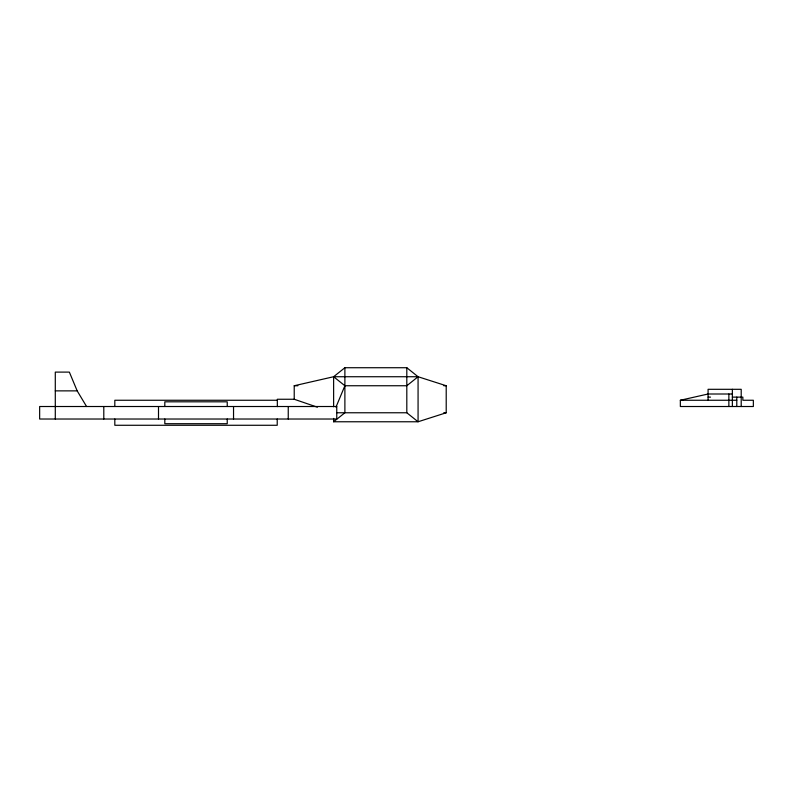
<?xml version="1.0" encoding="UTF-8"?>
<svg xmlns="http://www.w3.org/2000/svg" width="793" height="793" viewBox="0 0 793 793"><rect width="100%" height="100%" fill="white"/><g stroke="black" fill="none" stroke-linecap="round" stroke-linejoin="round"><path stroke-width="1.19" d="M335.974 407.136L344.886 385.745L406.809 385.745L418.07 376.734L446.211 385.745L446.211 412.766L418.07 421.767L333.625 421.767L333.625 418.397M317.398 407.196L294.223 399.256L294.223 385.745L333.625 376.734L344.886 367.724L406.809 367.724L418.07 376.734L418.07 421.767L406.809 412.766L337.005 412.766M333.625 421.767L344.886 412.766L344.886 367.724M732.365 397.124L742.853 397.124L742.853 400.257L753.35 400.257L753.35 406.512L680.354 406.512L680.354 400.257L708.08 394.002L732.365 394.002M333.625 406.759L333.625 376.734L418.07 376.734M294.223 385.745L297.91 385.745M443.763 385.745L446.211 385.745M55.292 390.87L77.179 390.87L86.566 406.512M708.08 397.124L710.508 397.124M294.223 399.256L277.332 399.256L277.332 406.621M277.223 400.257L114.816 400.257L114.816 406.512M680.354 400.257L736.786 400.257M443.763 412.766L446.211 412.766M333.625 376.734L344.886 385.745M77.179 390.87L69.358 372.105L55.292 372.105L55.292 419.021M741.207 406.512L741.207 389.304L708.08 389.304L708.08 400.257M736.786 397.124L736.786 406.512M732.365 389.304L732.365 406.512M728.866 394.002L728.866 406.512M406.809 367.724L406.809 412.766M288.246 406.512L288.246 419.021M277.223 419.021L277.223 425.276L114.816 425.276L114.816 419.021M233.538 406.512L233.538 419.021M227.234 406.512L227.234 401.813L164.815 401.813L164.815 406.512M227.234 419.021L227.234 423.71L164.815 423.71L164.815 419.021M158.501 406.512L158.501 419.021M103.794 406.512L103.794 419.021M336.757 406.512L39.65 406.512L39.65 419.021L336.757 419.021L336.757 406.512"/></g></svg>
